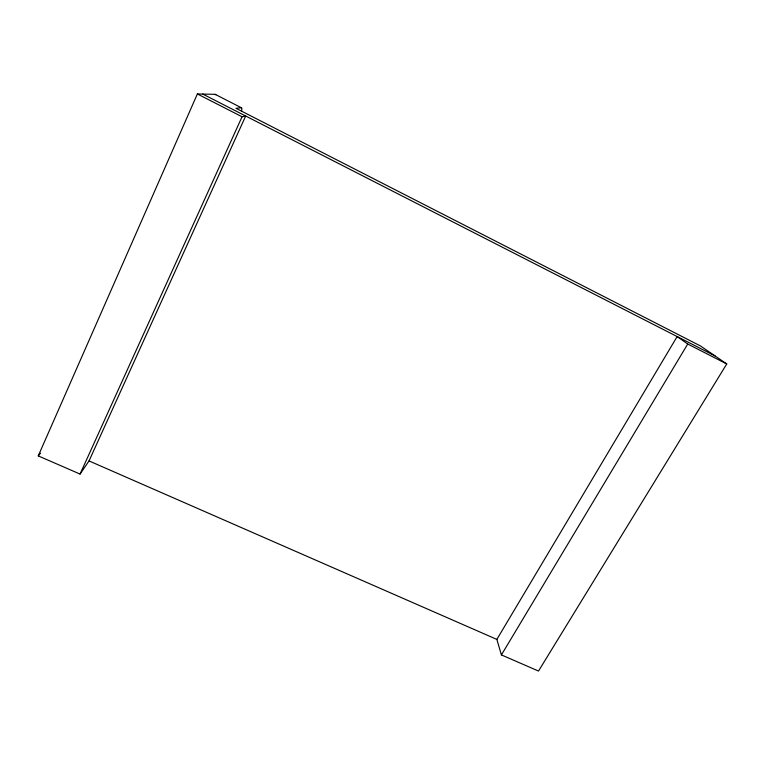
<?xml version="1.0" encoding="UTF-8"?>
<svg xmlns="http://www.w3.org/2000/svg" width="765" height="765" viewBox="0 0 765 765"><rect width="100%" height="100%" fill="white"/><g stroke="black" fill="none" stroke-linecap="round" stroke-linejoin="round"><path stroke-width="1.15" d="M197.38 93.952L242.056 116.768L245.689 116.012L89.036 460.922L80.057 474.071L38.25 455.902L197.38 93.952L215.175 94.344L241.281 107.712A53.751 4.265 -65.2 0 1 241.472 111.221M80.057 474.071L242.056 116.768M496.848 639.406L677.149 336.562L687.735 344.021L726.75 363.949L538.503 671.048L501.41 654.907L496.848 639.406L89.036 460.922M501.41 654.907L687.735 344.021M38.25 455.902L40.497 453.196M241.281 107.712L235.993 108.305L700.539 345.99L726.75 363.949M202.763 94.076L715.065 355.945M215.175 94.344A54.009 5.814 -65.4 0 1 215.816 94.793"/></g></svg>
